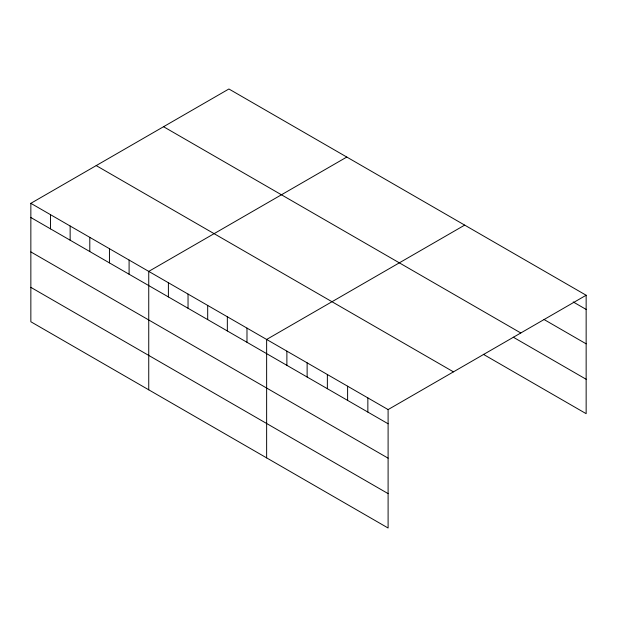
<?xml version="1.0" encoding="UTF-8"?>
<svg xmlns="http://www.w3.org/2000/svg" width="617" height="617" viewBox="0 0 617 617"><rect width="100%" height="100%" fill="white"/><g stroke="black" fill="none" stroke-linecap="round" stroke-linejoin="round"><path stroke-width="0.93" d="M30.85 203.325L388.101 409.588L388.101 528.013L30.85 321.758L30.85 203.325L228.899 88.987L586.15 295.242L586.15 413.675L483.312 354.297M346.793 157.05L148.743 271.395L148.743 389.821M464.686 225.112L266.637 339.458L266.637 457.891M388.101 409.588L586.15 295.242M573.193 301.944L586.15 309.425M544.04 319.513L586.15 343.831M163.544 126.716L520.794 332.972M513.275 337.198L586.15 379.27M96.206 165.595L453.456 371.85M30.85 217.516L388.101 423.771M30.85 251.913L388.101 458.169M30.85 287.36L388.101 493.615M367.855 397.896L367.855 412.079M347.61 386.211L347.61 400.394M327.365 374.519L327.365 388.702M307.127 362.835L307.127 377.018M286.882 351.142L286.882 365.326M246.985 328.113L246.985 342.296M227.341 316.768L227.341 330.951M207.69 305.423L207.69 319.606M188.038 294.078L188.038 308.269M168.395 282.733L168.395 296.924M129.092 260.05L129.092 274.233M109.448 248.705L109.448 262.888M89.797 237.36L89.797 251.543M70.145 226.015L70.145 240.198M50.501 214.67L50.501 228.853"/></g></svg>
